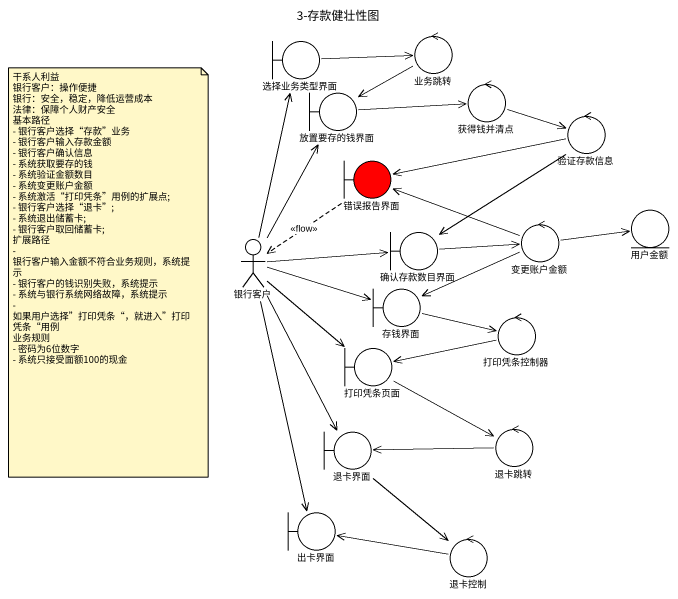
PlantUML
@startuml
title 3-存款健壮性图
boundary 选择业务类型界面
control 业务跳转
boundary 放置要存的钱界面
control 获得钱并清点
control 验证存款信息
boundary 错误报告界面 #FF0000
boundary 确认存款数目界面
control 变更账户金额
entity 用户金额
actor 银行客户
boundary 存钱界面
boundary 打印凭条页面
control 打印凭条控制器
control 退卡跳转
boundary 退卡界面
boundary 出卡界面
control 退卡控制
选择业务类型界面 -right-> 业务跳转
业务跳转 -left-> 放置要存的钱界面
放置要存的钱界面 -right-> 获得钱并清点
获得钱并清点 -right-> 验证存款信息
验证存款信息 -left-> 错误报告界面
验证存款信息 --> 确认存款数目界面
错误报告界面 ..> 银行客户 : <<flow>>
确认存款数目界面 -right-> 变更账户金额
变更账户金额 -left-> 错误报告界面
变更账户金额 -right-> 用户金额
变更账户金额 -left-> 存钱界面
银行客户 -up-> 选择业务类型界面
银行客户 -up-> 放置要存的钱界面
银行客户 -right-> 确认存款数目界面
银行客户 -right-> 存钱界面
银行客户 --> 打印凭条页面
银行客户 --> 退卡界面
银行客户 --> 出卡界面
存钱界面 -right-> 打印凭条控制器
打印凭条页面 -right-> 退卡跳转
打印凭条控制器 -left-> 打印凭条页面
退卡跳转 -left-> 退卡界面
退卡界面 --> 退卡控制
退卡控制 -left-> 出卡界面
note as N1
  干系人利益
  银行客户：操作便捷
  银行：安全，稳定，降低运营成本
  法律：保障个人财产安全
  基本路径
  - 银行客户选择“存款”业务
  - 银行客户输入存款金额
  - 银行客户确认信息
  - 系统获取要存的钱
  - 系统验证金额数目
  - 系统变更账户金额
  - 系统激活“打印凭条”用例的扩展点;
  - 银行客户选择“退卡”;
  - 系统退出储蓄卡;
  - 银行客户取回储蓄卡;
  扩展路径
  - 银行客户输入金额不符合业务规则，系统提示
  - 银行客户的钱识别失败，系统提示
  - 系统与银行系统网络故障，系统提示
  - 如果用户选择”打印凭条“，就进入”打印凭条“用例
  业务规则
  - 密码为6位数字
  - 系统只接受面额100的现金
end note
@enduml
